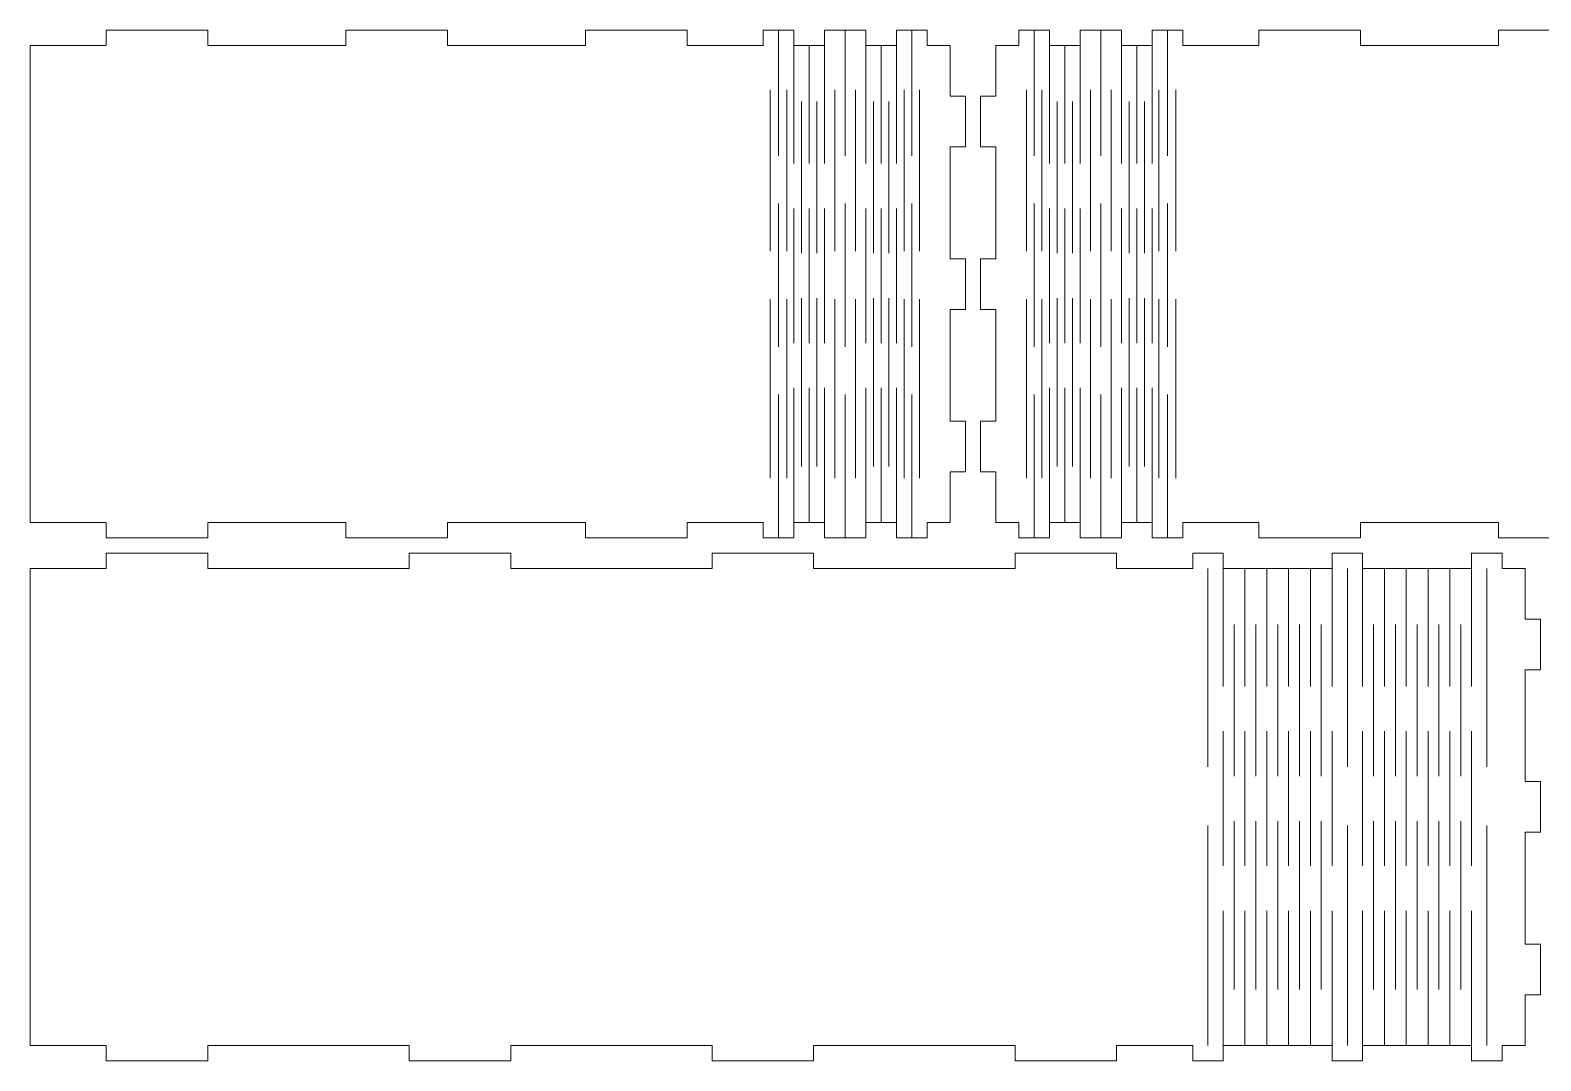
# Model space of a CAD drawing. Header units: millimetres. Extents: x -375 to 375, y -739 to 739.
# Drawn here: x -371.6 to -73.9, y 238.9 to 441.9 of the extents above; entities that cross this region are included whole.
import ezdxf

# ---------------------------------------------------------------- set-up
doc = ezdxf.new("R2010")
doc.units = ezdxf.units.MM
doc.header["$MEASUREMENT"] = 0
doc.layers.add('Camada 1', color=7, linetype='Continuous')

msp = doc.modelspace()

# ---------------------------------------------------------------- linework, layer by layer
at = {"layer": 'Camada 1', "color": 250, "lineweight": 20}
for points, knots in [([(-262.1725, 438.9442), (-262.1725, 438.9442), (-289.4002, 438.9442), (-289.4002, 438.9442), (-289.4002, 438.9442), (-289.4002, 438.9442), (-289.4002, 441.9442), (-289.4002, 441.9442), (-289.4002, 441.9442), (-289.4002, 441.9442), (-309.4001, 441.9442), (-309.4001, 441.9442), (-309.4001, 441.9442), (-309.4001, 441.9442), (-309.4001, 438.9442), (-309.4001, 438.9442), (-309.4001, 438.9442), (-309.4001, 438.9442), (-336.6279, 438.9442), (-336.6279, 438.9442), (-336.6279, 438.9442), (-336.6279, 438.9442), (-336.6279, 441.9442), (-336.6279, 441.9442), (-336.6279, 441.9442), (-336.6279, 441.9442), (-356.6279, 441.9442), (-356.6279, 441.9442), (-356.6279, 441.9442), (-356.6279, 441.9442), (-356.6279, 438.9442), (-356.6279, 438.9442), (-356.6279, 438.9442), (-356.6279, 438.9442), (-371.6278, 438.9442), (-371.6278, 438.9442), (-371.6278, 438.9442), (-371.6278, 438.9442), (-371.6278, 344.9446), (-371.6278, 344.9446), (-371.6278, 344.9446), (-371.6278, 344.9446), (-356.6279, 344.9446), (-356.6279, 344.9446), (-356.6279, 344.9446), (-356.6279, 344.9446), (-356.6279, 341.9446), (-356.6279, 341.9446), (-356.6279, 341.9446), (-356.6279, 341.9446), (-336.6279, 341.9446), (-336.6279, 341.9446), (-336.6279, 341.9446), (-336.6279, 341.9446), (-336.6279, 344.9446), (-336.6279, 344.9446), (-336.6279, 344.9446), (-336.6279, 344.9446), (-309.4001, 344.9446), (-309.4001, 344.9446), (-309.4001, 344.9446), (-309.4001, 344.9446), (-309.4001, 341.9446), (-309.4001, 341.9446), (-309.4001, 341.9446), (-309.4001, 341.9446), (-289.4002, 341.9446), (-289.4002, 341.9446), (-289.4002, 341.9446), (-289.4002, 341.9446), (-289.4002, 344.9446), (-289.4002, 344.9446), (-289.4002, 344.9446), (-289.4002, 344.9446), (-262.1725, 344.9446), (-262.1725, 344.9446), (-262.1725, 344.9446), (-262.1725, 344.9446), (-262.1725, 341.9446), (-262.1725, 341.9446), (-262.1725, 341.9446), (-262.1725, 341.9446), (-242.1726, 341.9446), (-242.1726, 341.9446), (-242.1726, 341.9446), (-242.1726, 341.9446), (-242.1726, 344.9446), (-242.1726, 344.9446), (-242.1726, 344.9446), (-242.1726, 344.9446), (-227.1727, 344.9446), (-227.1727, 344.9446), (-227.1727, 344.9446), (-227.1727, 344.9446), (-227.1727, 341.9446), (-227.1727, 341.9446), (-227.1727, 341.9446), (-227.1727, 341.9446), (-221.1278, 341.9446), (-221.1278, 341.9446), (-221.1278, 341.9446), (-221.1278, 341.9446), (-221.1278, 344.9446), (-221.1278, 344.9446), (-221.1278, 344.9446), (-221.1278, 344.9446), (-215.0829, 344.9446), (-215.0829, 344.9446), (-215.0829, 344.9446), (-215.0829, 344.9446), (-215.0829, 341.9446), (-215.0829, 341.9446), (-215.0829, 341.9446), (-215.0829, 341.9446), (-206.9883, 341.9446), (-206.9883, 341.9446), (-206.9883, 341.9446), (-206.9883, 341.9446), (-206.9883, 344.9446), (-206.9883, 344.9446), (-206.9883, 344.9446), (-206.9883, 344.9446), (-200.9435, 344.9446), (-200.9435, 344.9446), (-200.9435, 344.9446), (-200.9435, 344.9446), (-200.9435, 341.9446), (-200.9435, 341.9446), (-200.9435, 341.9446), (-200.9435, 341.9446), (-194.8986, 341.9446), (-194.8986, 341.9446), (-194.8986, 341.9446), (-194.8986, 341.9446), (-194.8986, 344.9446), (-194.8986, 344.9446), (-194.8986, 344.9446), (-194.8986, 344.9446), (-190.3389, 344.9446), (-190.3389, 344.9446), (-190.3389, 344.9446), (-190.3389, 344.9446), (-190.3389, 354.9445), (-190.3389, 354.9445), (-190.3389, 354.9445), (-190.3389, 354.9445), (-187.3389, 354.9445), (-187.3389, 354.9445), (-187.3389, 354.9445), (-187.3389, 354.9445), (-187.3389, 364.9445), (-187.3389, 364.9445), (-187.3389, 364.9445), (-187.3389, 364.9445), (-190.3389, 364.9445), (-190.3389, 364.9445), (-190.3389, 364.9445), (-190.3389, 364.9445), (-190.3389, 386.9444), (-190.3389, 386.9444), (-190.3389, 386.9444), (-190.3389, 386.9444), (-187.3389, 386.9444), (-187.3389, 386.9444), (-187.3389, 386.9444), (-187.3389, 386.9444), (-187.3389, 396.9444), (-187.3389, 396.9444), (-187.3389, 396.9444), (-187.3389, 396.9444), (-190.3389, 396.9444), (-190.3389, 396.9444), (-190.3389, 396.9444), (-190.3389, 396.9444), (-190.3389, 418.9443), (-190.3389, 418.9443), (-190.3389, 418.9443), (-190.3389, 418.9443), (-187.3389, 418.9443), (-187.3389, 418.9443), (-187.3389, 418.9443), (-187.3389, 418.9443), (-187.3389, 428.9443), (-187.3389, 428.9443), (-187.3389, 428.9443), (-187.3389, 428.9443), (-190.3389, 428.9443), (-190.3389, 428.9443), (-190.3389, 428.9443), (-190.3389, 428.9443), (-190.3389, 438.9442), (-190.3389, 438.9442), (-190.3389, 438.9442), (-190.3389, 438.9442), (-194.8986, 438.9442), (-194.8986, 438.9442), (-194.8986, 438.9442), (-194.8986, 438.9442), (-194.8986, 441.9442), (-194.8986, 441.9442), (-194.8986, 441.9442), (-194.8986, 441.9442), (-200.9435, 441.9442), (-200.9435, 441.9442), (-200.9435, 441.9442), (-200.9435, 441.9442), (-200.9435, 438.9442), (-200.9435, 438.9442), (-200.9435, 438.9442), (-200.9435, 438.9442), (-206.9883, 438.9442), (-206.9883, 438.9442), (-206.9883, 438.9442), (-206.9883, 438.9442), (-206.9883, 441.9442), (-206.9883, 441.9442), (-206.9883, 441.9442), (-206.9883, 441.9442), (-215.0829, 441.9442), (-215.0829, 441.9442), (-215.0829, 441.9442), (-215.0829, 441.9442), (-215.0829, 438.9442), (-215.0829, 438.9442), (-215.0829, 438.9442), (-215.0829, 438.9442), (-221.1278, 438.9442), (-221.1278, 438.9442), (-221.1278, 438.9442), (-221.1278, 438.9442), (-221.1278, 441.9442), (-221.1278, 441.9442), (-221.1278, 441.9442), (-221.1278, 441.9442), (-227.1727, 441.9442), (-227.1727, 441.9442), (-227.1727, 441.9442), (-227.1727, 441.9442), (-227.1727, 438.9442), (-227.1727, 438.9442), (-227.1727, 438.9442), (-227.1727, 438.9442), (-242.1726, 438.9442), (-242.1726, 438.9442), (-242.1726, 438.9442), (-242.1726, 438.9442), (-242.1726, 441.9442), (-242.1726, 441.9442), (-242.1726, 441.9442), (-242.1726, 441.9442), (-262.1725, 441.9442), (-262.1725, 441.9442), (-262.1725, 441.9442), (-262.1725, 441.9442), (-262.1725, 438.9442), (-262.1725, 438.9442)], [0, 0, 0, 0, 0.01538462, 0.01538462, 0.01538462, 0.01538462, 0.03076923, 0.03076923, 0.03076923, 0.03076923, 0.04615385, 0.04615385, 0.04615385, 0.04615385, 0.06153846, 0.06153846, 0.06153846, 0.06153846, 0.07692308, 0.07692308, 0.07692308, 0.07692308, 0.09230769, 0.09230769, 0.09230769, 0.09230769, 0.10769231, 0.10769231, 0.10769231, 0.10769231, 0.12307692, 0.12307692, 0.12307692, 0.12307692, 0.13846154, 0.13846154, 0.13846154, 0.13846154, 0.15384615, 0.15384615, 0.15384615, 0.15384615, 0.16923077, 0.16923077, 0.16923077, 0.16923077, 0.18461538, 0.18461538, 0.18461538, 0.18461538, 0.2, 0.2, 0.2, 0.2, 0.21538462, 0.21538462, 0.21538462, 0.21538462, 0.23076923, 0.23076923, 0.23076923, 0.23076923, 0.24615385, 0.24615385, 0.24615385, 0.24615385, 0.26153846, 0.26153846, 0.26153846, 0.26153846, 0.27692308, 0.27692308, 0.27692308, 0.27692308, 0.29230769, 0.29230769, 0.29230769, 0.29230769, 0.30769231, 0.30769231, 0.30769231, 0.30769231, 0.32307692, 0.32307692, 0.32307692, 0.32307692, 0.33846154, 0.33846154, 0.33846154, 0.33846154, 0.35384615, 0.35384615, 0.35384615, 0.35384615, 0.36923077, 0.36923077, 0.36923077, 0.36923077, 0.38461538, 0.38461538, 0.38461538, 0.38461538, 0.4, 0.4, 0.4, 0.4, 0.41538462, 0.41538462, 0.41538462, 0.41538462, 0.43076923, 0.43076923, 0.43076923, 0.43076923, 0.44615385, 0.44615385, 0.44615385, 0.44615385, 0.46153846, 0.46153846, 0.46153846, 0.46153846, 0.47692308, 0.47692308, 0.47692308, 0.47692308, 0.49230769, 0.49230769, 0.49230769, 0.49230769, 0.50769231, 0.50769231, 0.50769231, 0.50769231, 0.52307692, 0.52307692, 0.52307692, 0.52307692, 0.53846154, 0.53846154, 0.53846154, 0.53846154, 0.55384615, 0.55384615, 0.55384615, 0.55384615, 0.56923077, 0.56923077, 0.56923077, 0.56923077, 0.58461538, 0.58461538, 0.58461538, 0.58461538, 0.6, 0.6, 0.6, 0.6, 0.61538462, 0.61538462, 0.61538462, 0.61538462, 0.63076923, 0.63076923, 0.63076923, 0.63076923, 0.64615385, 0.64615385, 0.64615385, 0.64615385, 0.66153846, 0.66153846, 0.66153846, 0.66153846, 0.67692308, 0.67692308, 0.67692308, 0.67692308, 0.69230769, 0.69230769, 0.69230769, 0.69230769, 0.70769231, 0.70769231, 0.70769231, 0.70769231, 0.72307692, 0.72307692, 0.72307692, 0.72307692, 0.73846154, 0.73846154, 0.73846154, 0.73846154, 0.75384615, 0.75384615, 0.75384615, 0.75384615, 0.76923077, 0.76923077, 0.76923077, 0.76923077, 0.78461538, 0.78461538, 0.78461538, 0.78461538, 0.8, 0.8, 0.8, 0.8, 0.81538462, 0.81538462, 0.81538462, 0.81538462, 0.83076923, 0.83076923, 0.83076923, 0.83076923, 0.84615385, 0.84615385, 0.84615385, 0.84615385, 0.86153846, 0.86153846, 0.86153846, 0.86153846, 0.87692308, 0.87692308, 0.87692308, 0.87692308, 0.89230769, 0.89230769, 0.89230769, 0.89230769, 0.90769231, 0.90769231, 0.90769231, 0.90769231, 0.92307692, 0.92307692, 0.92307692, 0.92307692, 0.93846154, 0.93846154, 0.93846154, 0.93846154, 0.95384615, 0.95384615, 0.95384615, 0.95384615, 0.96923077, 0.96923077, 0.96923077, 0.96923077, 1, 1, 1, 1]), ([(-109.5053, 438.9442), (-109.5053, 438.9442), (-82.2776, 438.9442), (-82.2776, 438.9442), (-82.2776, 438.9442), (-82.2776, 438.9442), (-82.2776, 441.9442), (-82.2776, 441.9442), (-82.2776, 441.9442), (-82.2776, 441.9442), (-62.2777, 441.9442), (-62.2777, 441.9442), (-62.2777, 441.9442), (-62.2777, 441.9442), (-62.2777, 438.9442), (-62.2777, 438.9442), (-62.2777, 438.9442), (-62.2777, 438.9442), (-35.0499, 438.9442), (-35.0499, 438.9442), (-35.0499, 438.9442), (-35.0499, 438.9442), (-35.0499, 441.9442), (-35.0499, 441.9442), (-35.0499, 441.9442), (-35.0499, 441.9442), (-15.0499, 441.9442), (-15.0499, 441.9442), (-15.0499, 441.9442), (-15.0499, 441.9442), (-15.0499, 438.9442), (-15.0499, 438.9442), (-15.0499, 438.9442), (-15.0499, 438.9442), (-0.05, 438.9442), (-0.05, 438.9442), (-0.05, 438.9442), (-0.05, 438.9442), (-0.05, 344.9446), (-0.05, 344.9446), (-0.05, 344.9446), (-0.05, 344.9446), (-15.0499, 344.9446), (-15.0499, 344.9446), (-15.0499, 344.9446), (-15.0499, 344.9446), (-15.0499, 341.9446), (-15.0499, 341.9446), (-15.0499, 341.9446), (-15.0499, 341.9446), (-35.0499, 341.9446), (-35.0499, 341.9446), (-35.0499, 341.9446), (-35.0499, 341.9446), (-35.0499, 344.9446), (-35.0499, 344.9446), (-35.0499, 344.9446), (-35.0499, 344.9446), (-62.2777, 344.9446), (-62.2777, 344.9446), (-62.2777, 344.9446), (-62.2777, 344.9446), (-62.2777, 341.9446), (-62.2777, 341.9446), (-62.2777, 341.9446), (-62.2777, 341.9446), (-82.2776, 341.9446), (-82.2776, 341.9446), (-82.2776, 341.9446), (-82.2776, 341.9446), (-82.2776, 344.9446), (-82.2776, 344.9446), (-82.2776, 344.9446), (-82.2776, 344.9446), (-109.5053, 344.9446), (-109.5053, 344.9446), (-109.5053, 344.9446), (-109.5053, 344.9446), (-109.5053, 341.9446), (-109.5053, 341.9446), (-109.5053, 341.9446), (-109.5053, 341.9446), (-129.5052, 341.9446), (-129.5052, 341.9446), (-129.5052, 341.9446), (-129.5052, 341.9446), (-129.5052, 344.9446), (-129.5052, 344.9446), (-129.5052, 344.9446), (-129.5052, 344.9446), (-144.5051, 344.9446), (-144.5051, 344.9446), (-144.5051, 344.9446), (-144.5051, 344.9446), (-144.5051, 341.9446), (-144.5051, 341.9446), (-144.5051, 341.9446), (-144.5051, 341.9446), (-150.55, 341.9446), (-150.55, 341.9446), (-150.55, 341.9446), (-150.55, 341.9446), (-150.55, 344.9446), (-150.55, 344.9446), (-150.55, 344.9446), (-150.55, 344.9446), (-156.5949, 344.9446), (-156.5949, 344.9446), (-156.5949, 344.9446), (-156.5949, 344.9446), (-156.5949, 341.9446), (-156.5949, 341.9446), (-156.5949, 341.9446), (-156.5949, 341.9446), (-164.6895, 341.9446), (-164.6895, 341.9446), (-164.6895, 341.9446), (-164.6895, 341.9446), (-164.6895, 344.9446), (-164.6895, 344.9446), (-164.6895, 344.9446), (-164.6895, 344.9446), (-170.7343, 344.9446), (-170.7343, 344.9446), (-170.7343, 344.9446), (-170.7343, 344.9446), (-170.7343, 341.9446), (-170.7343, 341.9446), (-170.7343, 341.9446), (-170.7343, 341.9446), (-176.7792, 341.9446), (-176.7792, 341.9446), (-176.7792, 341.9446), (-176.7792, 341.9446), (-176.7792, 344.9446), (-176.7792, 344.9446), (-176.7792, 344.9446), (-176.7792, 344.9446), (-181.3389, 344.9446), (-181.3389, 344.9446), (-181.3389, 344.9446), (-181.3389, 344.9446), (-181.3389, 354.9445), (-181.3389, 354.9445), (-181.3389, 354.9445), (-181.3389, 354.9445), (-184.3389, 354.9445), (-184.3389, 354.9445), (-184.3389, 354.9445), (-184.3389, 354.9445), (-184.3389, 364.9445), (-184.3389, 364.9445), (-184.3389, 364.9445), (-184.3389, 364.9445), (-181.3389, 364.9445), (-181.3389, 364.9445), (-181.3389, 364.9445), (-181.3389, 364.9445), (-181.3389, 386.9444), (-181.3389, 386.9444), (-181.3389, 386.9444), (-181.3389, 386.9444), (-184.3389, 386.9444), (-184.3389, 386.9444), (-184.3389, 386.9444), (-184.3389, 386.9444), (-184.3389, 396.9444), (-184.3389, 396.9444), (-184.3389, 396.9444), (-184.3389, 396.9444), (-181.3389, 396.9444), (-181.3389, 396.9444), (-181.3389, 396.9444), (-181.3389, 396.9444), (-181.3389, 418.9443), (-181.3389, 418.9443), (-181.3389, 418.9443), (-181.3389, 418.9443), (-184.3389, 418.9443), (-184.3389, 418.9443), (-184.3389, 418.9443), (-184.3389, 418.9443), (-184.3389, 428.9443), (-184.3389, 428.9443), (-184.3389, 428.9443), (-184.3389, 428.9443), (-181.3389, 428.9443), (-181.3389, 428.9443), (-181.3389, 428.9443), (-181.3389, 428.9443), (-181.3389, 438.9442), (-181.3389, 438.9442), (-181.3389, 438.9442), (-181.3389, 438.9442), (-176.7792, 438.9442), (-176.7792, 438.9442), (-176.7792, 438.9442), (-176.7792, 438.9442), (-176.7792, 441.9442), (-176.7792, 441.9442), (-176.7792, 441.9442), (-176.7792, 441.9442), (-170.7343, 441.9442), (-170.7343, 441.9442), (-170.7343, 441.9442), (-170.7343, 441.9442), (-170.7343, 438.9442), (-170.7343, 438.9442), (-170.7343, 438.9442), (-170.7343, 438.9442), (-164.6895, 438.9442), (-164.6895, 438.9442), (-164.6895, 438.9442), (-164.6895, 438.9442), (-164.6895, 441.9442), (-164.6895, 441.9442), (-164.6895, 441.9442), (-164.6895, 441.9442), (-156.5949, 441.9442), (-156.5949, 441.9442), (-156.5949, 441.9442), (-156.5949, 441.9442), (-156.5949, 438.9442), (-156.5949, 438.9442), (-156.5949, 438.9442), (-156.5949, 438.9442), (-150.55, 438.9442), (-150.55, 438.9442), (-150.55, 438.9442), (-150.55, 438.9442), (-150.55, 441.9442), (-150.55, 441.9442), (-150.55, 441.9442), (-150.55, 441.9442), (-144.5051, 441.9442), (-144.5051, 441.9442), (-144.5051, 441.9442), (-144.5051, 441.9442), (-144.5051, 438.9442), (-144.5051, 438.9442), (-144.5051, 438.9442), (-144.5051, 438.9442), (-129.5052, 438.9442), (-129.5052, 438.9442), (-129.5052, 438.9442), (-129.5052, 438.9442), (-129.5052, 441.9442), (-129.5052, 441.9442), (-129.5052, 441.9442), (-129.5052, 441.9442), (-109.5053, 441.9442), (-109.5053, 441.9442), (-109.5053, 441.9442), (-109.5053, 441.9442), (-109.5053, 438.9442), (-109.5053, 438.9442)], [0, 0, 0, 0, 0.01538462, 0.01538462, 0.01538462, 0.01538462, 0.03076923, 0.03076923, 0.03076923, 0.03076923, 0.04615385, 0.04615385, 0.04615385, 0.04615385, 0.06153846, 0.06153846, 0.06153846, 0.06153846, 0.07692308, 0.07692308, 0.07692308, 0.07692308, 0.09230769, 0.09230769, 0.09230769, 0.09230769, 0.10769231, 0.10769231, 0.10769231, 0.10769231, 0.12307692, 0.12307692, 0.12307692, 0.12307692, 0.13846154, 0.13846154, 0.13846154, 0.13846154, 0.15384615, 0.15384615, 0.15384615, 0.15384615, 0.16923077, 0.16923077, 0.16923077, 0.16923077, 0.18461538, 0.18461538, 0.18461538, 0.18461538, 0.2, 0.2, 0.2, 0.2, 0.21538462, 0.21538462, 0.21538462, 0.21538462, 0.23076923, 0.23076923, 0.23076923, 0.23076923, 0.24615385, 0.24615385, 0.24615385, 0.24615385, 0.26153846, 0.26153846, 0.26153846, 0.26153846, 0.27692308, 0.27692308, 0.27692308, 0.27692308, 0.29230769, 0.29230769, 0.29230769, 0.29230769, 0.30769231, 0.30769231, 0.30769231, 0.30769231, 0.32307692, 0.32307692, 0.32307692, 0.32307692, 0.33846154, 0.33846154, 0.33846154, 0.33846154, 0.35384615, 0.35384615, 0.35384615, 0.35384615, 0.36923077, 0.36923077, 0.36923077, 0.36923077, 0.38461538, 0.38461538, 0.38461538, 0.38461538, 0.4, 0.4, 0.4, 0.4, 0.41538462, 0.41538462, 0.41538462, 0.41538462, 0.43076923, 0.43076923, 0.43076923, 0.43076923, 0.44615385, 0.44615385, 0.44615385, 0.44615385, 0.46153846, 0.46153846, 0.46153846, 0.46153846, 0.47692308, 0.47692308, 0.47692308, 0.47692308, 0.49230769, 0.49230769, 0.49230769, 0.49230769, 0.50769231, 0.50769231, 0.50769231, 0.50769231, 0.52307692, 0.52307692, 0.52307692, 0.52307692, 0.53846154, 0.53846154, 0.53846154, 0.53846154, 0.55384615, 0.55384615, 0.55384615, 0.55384615, 0.56923077, 0.56923077, 0.56923077, 0.56923077, 0.58461538, 0.58461538, 0.58461538, 0.58461538, 0.6, 0.6, 0.6, 0.6, 0.61538462, 0.61538462, 0.61538462, 0.61538462, 0.63076923, 0.63076923, 0.63076923, 0.63076923, 0.64615385, 0.64615385, 0.64615385, 0.64615385, 0.66153846, 0.66153846, 0.66153846, 0.66153846, 0.67692308, 0.67692308, 0.67692308, 0.67692308, 0.69230769, 0.69230769, 0.69230769, 0.69230769, 0.70769231, 0.70769231, 0.70769231, 0.70769231, 0.72307692, 0.72307692, 0.72307692, 0.72307692, 0.73846154, 0.73846154, 0.73846154, 0.73846154, 0.75384615, 0.75384615, 0.75384615, 0.75384615, 0.76923077, 0.76923077, 0.76923077, 0.76923077, 0.78461538, 0.78461538, 0.78461538, 0.78461538, 0.8, 0.8, 0.8, 0.8, 0.81538462, 0.81538462, 0.81538462, 0.81538462, 0.83076923, 0.83076923, 0.83076923, 0.83076923, 0.84615385, 0.84615385, 0.84615385, 0.84615385, 0.86153846, 0.86153846, 0.86153846, 0.86153846, 0.87692308, 0.87692308, 0.87692308, 0.87692308, 0.89230769, 0.89230769, 0.89230769, 0.89230769, 0.90769231, 0.90769231, 0.90769231, 0.90769231, 0.92307692, 0.92307692, 0.92307692, 0.92307692, 0.93846154, 0.93846154, 0.93846154, 0.93846154, 0.95384615, 0.95384615, 0.95384615, 0.95384615, 0.96923077, 0.96923077, 0.96923077, 0.96923077, 1, 1, 1, 1]), ([(-276.9335, 335.9446), (-276.9335, 335.9446), (-237.2388, 335.9446), (-237.2388, 335.9446), (-237.2388, 335.9446), (-237.2388, 335.9446), (-237.2388, 338.9446), (-237.2388, 338.9446), (-237.2388, 338.9446), (-237.2388, 338.9446), (-217.2389, 338.9446), (-217.2389, 338.9446), (-217.2389, 338.9446), (-217.2389, 338.9446), (-217.2389, 335.9446), (-217.2389, 335.9446), (-217.2389, 335.9446), (-217.2389, 335.9446), (-177.5443, 335.9446), (-177.5443, 335.9446), (-177.5443, 335.9446), (-177.5443, 335.9446), (-177.5443, 338.9446), (-177.5443, 338.9446), (-177.5443, 338.9446), (-177.5443, 338.9446), (-157.5444, 338.9446), (-157.5444, 338.9446), (-157.5444, 338.9446), (-157.5444, 338.9446), (-157.5444, 335.9446), (-157.5444, 335.9446), (-157.5444, 335.9446), (-157.5444, 335.9446), (-142.5444, 335.9446), (-142.5444, 335.9446), (-142.5444, 335.9446), (-142.5444, 335.9446), (-142.5444, 338.9446), (-142.5444, 338.9446), (-142.5444, 338.9446), (-142.5444, 338.9446), (-136.5334, 338.9446), (-136.5334, 338.9446), (-136.5334, 338.9446), (-136.5334, 338.9446), (-136.5334, 335.9446), (-136.5334, 335.9446), (-136.5334, 335.9446), (-136.5334, 335.9446), (-115.0614, 335.9446), (-115.0614, 335.9446), (-115.0614, 335.9446), (-115.0614, 335.9446), (-115.0614, 338.9446), (-115.0614, 338.9446), (-115.0614, 338.9446), (-115.0614, 338.9446), (-109.0504, 338.9446), (-109.0504, 338.9446), (-109.0504, 338.9446), (-109.0504, 338.9446), (-109.0504, 335.9446), (-109.0504, 335.9446), (-109.0504, 335.9446), (-109.0504, 335.9446), (-87.5784, 335.9446), (-87.5784, 335.9446), (-87.5784, 335.9446), (-87.5784, 335.9446), (-87.5784, 338.9446), (-87.5784, 338.9446), (-87.5784, 338.9446), (-87.5784, 338.9446), (-81.5674, 338.9446), (-81.5674, 338.9446), (-81.5674, 338.9446), (-81.5674, 338.9446), (-81.5674, 335.9446), (-81.5674, 335.9446), (-81.5674, 335.9446), (-81.5674, 335.9446), (-77.0078, 335.9446), (-77.0078, 335.9446), (-77.0078, 335.9446), (-77.0078, 335.9446), (-77.0078, 325.9447), (-77.0078, 325.9447), (-77.0078, 325.9447), (-77.0078, 325.9447), (-74.0078, 325.9447), (-74.0078, 325.9447), (-74.0078, 325.9447), (-74.0078, 325.9447), (-74.0078, 315.9447), (-74.0078, 315.9447), (-74.0078, 315.9447), (-74.0078, 315.9447), (-77.0078, 315.9447), (-77.0078, 315.9447), (-77.0078, 315.9447), (-77.0078, 315.9447), (-77.0078, 293.9448), (-77.0078, 293.9448), (-77.0078, 293.9448), (-77.0078, 293.9448), (-74.0078, 293.9448), (-74.0078, 293.9448), (-74.0078, 293.9448), (-74.0078, 293.9448), (-74.0078, 283.9448), (-74.0078, 283.9448), (-74.0078, 283.9448), (-74.0078, 283.9448), (-77.0078, 283.9448), (-77.0078, 283.9448), (-77.0078, 283.9448), (-77.0078, 283.9448), (-77.0078, 261.9449), (-77.0078, 261.9449), (-77.0078, 261.9449), (-77.0078, 261.9449), (-74.0078, 261.9449), (-74.0078, 261.9449), (-74.0078, 261.9449), (-74.0078, 261.9449), (-74.0078, 251.9449), (-74.0078, 251.9449), (-74.0078, 251.9449), (-74.0078, 251.9449), (-77.0078, 251.9449), (-77.0078, 251.9449), (-77.0078, 251.9449), (-77.0078, 251.9449), (-77.0078, 241.945), (-77.0078, 241.945), (-77.0078, 241.945), (-77.0078, 241.945), (-81.5674, 241.945), (-81.5674, 241.945), (-81.5674, 241.945), (-81.5674, 241.945), (-81.5674, 238.945), (-81.5674, 238.945), (-81.5674, 238.945), (-81.5674, 238.945), (-87.5784, 238.945), (-87.5784, 238.945), (-87.5784, 238.945), (-87.5784, 238.945), (-87.5784, 241.945), (-87.5784, 241.945), (-87.5784, 241.945), (-87.5784, 241.945), (-109.0504, 241.945), (-109.0504, 241.945), (-109.0504, 241.945), (-109.0504, 241.945), (-109.0504, 238.945), (-109.0504, 238.945), (-109.0504, 238.945), (-109.0504, 238.945), (-115.0614, 238.945), (-115.0614, 238.945), (-115.0614, 238.945), (-115.0614, 238.945), (-115.0614, 241.945), (-115.0614, 241.945), (-115.0614, 241.945), (-115.0614, 241.945), (-136.5334, 241.945), (-136.5334, 241.945), (-136.5334, 241.945), (-136.5334, 241.945), (-136.5334, 238.945), (-136.5334, 238.945), (-136.5334, 238.945), (-136.5334, 238.945), (-142.5444, 238.945), (-142.5444, 238.945), (-142.5444, 238.945), (-142.5444, 238.945), (-142.5444, 241.945), (-142.5444, 241.945), (-142.5444, 241.945), (-142.5444, 241.945), (-157.5444, 241.945), (-157.5444, 241.945), (-157.5444, 241.945), (-157.5444, 241.945), (-157.5444, 238.945), (-157.5444, 238.945), (-157.5444, 238.945), (-157.5444, 238.945), (-177.5443, 238.945), (-177.5443, 238.945), (-177.5443, 238.945), (-177.5443, 238.945), (-177.5443, 241.945), (-177.5443, 241.945), (-177.5443, 241.945), (-177.5443, 241.945), (-217.2389, 241.945), (-217.2389, 241.945), (-217.2389, 241.945), (-217.2389, 241.945), (-217.2389, 238.945), (-217.2389, 238.945), (-217.2389, 238.945), (-217.2389, 238.945), (-237.2388, 238.945), (-237.2388, 238.945), (-237.2388, 238.945), (-237.2388, 238.945), (-237.2388, 241.945), (-237.2388, 241.945), (-237.2388, 241.945), (-237.2388, 241.945), (-276.9335, 241.945), (-276.9335, 241.945), (-276.9335, 241.945), (-276.9335, 241.945), (-276.9335, 238.945), (-276.9335, 238.945), (-276.9335, 238.945), (-276.9335, 238.945), (-296.9334, 238.945), (-296.9334, 238.945), (-296.9334, 238.945), (-296.9334, 238.945), (-296.9334, 241.945), (-296.9334, 241.945), (-296.9334, 241.945), (-296.9334, 241.945), (-336.628, 241.945), (-336.628, 241.945), (-336.628, 241.945), (-336.628, 241.945), (-336.628, 238.945), (-336.628, 238.945), (-336.628, 238.945), (-336.628, 238.945), (-356.6279, 238.945), (-356.6279, 238.945), (-356.6279, 238.945), (-356.6279, 238.945), (-356.6279, 241.945), (-356.6279, 241.945), (-356.6279, 241.945), (-356.6279, 241.945), (-371.6278, 241.945), (-371.6278, 241.945), (-371.6278, 241.945), (-371.6278, 241.945), (-371.6278, 335.9446), (-371.6278, 335.9446), (-371.6278, 335.9446), (-371.6278, 335.9446), (-356.6279, 335.9446), (-356.6279, 335.9446), (-356.6279, 335.9446), (-356.6279, 335.9446), (-356.6279, 338.9446), (-356.6279, 338.9446), (-356.6279, 338.9446), (-356.6279, 338.9446), (-336.628, 338.9446), (-336.628, 338.9446), (-336.628, 338.9446), (-336.628, 338.9446), (-336.628, 335.9446), (-336.628, 335.9446), (-336.628, 335.9446), (-336.628, 335.9446), (-296.9334, 335.9446), (-296.9334, 335.9446), (-296.9334, 335.9446), (-296.9334, 335.9446), (-296.9334, 338.9446), (-296.9334, 338.9446), (-296.9334, 338.9446), (-296.9334, 338.9446), (-276.9335, 338.9446), (-276.9335, 338.9446), (-276.9335, 338.9446), (-276.9335, 338.9446), (-276.9335, 335.9446), (-276.9335, 335.9446)], [0, 0, 0, 0, 0.01369863, 0.01369863, 0.01369863, 0.01369863, 0.02739726, 0.02739726, 0.02739726, 0.02739726, 0.04109589, 0.04109589, 0.04109589, 0.04109589, 0.05479452, 0.05479452, 0.05479452, 0.05479452, 0.06849315, 0.06849315, 0.06849315, 0.06849315, 0.08219178, 0.08219178, 0.08219178, 0.08219178, 0.09589041, 0.09589041, 0.09589041, 0.09589041, 0.10958904, 0.10958904, 0.10958904, 0.10958904, 0.12328767, 0.12328767, 0.12328767, 0.12328767, 0.1369863, 0.1369863, 0.1369863, 0.1369863, 0.15068493, 0.15068493, 0.15068493, 0.15068493, 0.16438356, 0.16438356, 0.16438356, 0.16438356, 0.17808219, 0.17808219, 0.17808219, 0.17808219, 0.19178082, 0.19178082, 0.19178082, 0.19178082, 0.20547945, 0.20547945, 0.20547945, 0.20547945, 0.21917808, 0.21917808, 0.21917808, 0.21917808, 0.23287671, 0.23287671, 0.23287671, 0.23287671, 0.24657534, 0.24657534, 0.24657534, 0.24657534, 0.26027397, 0.26027397, 0.26027397, 0.26027397, 0.2739726, 0.2739726, 0.2739726, 0.2739726, 0.28767123, 0.28767123, 0.28767123, 0.28767123, 0.30136986, 0.30136986, 0.30136986, 0.30136986, 0.31506849, 0.31506849, 0.31506849, 0.31506849, 0.32876712, 0.32876712, 0.32876712, 0.32876712, 0.34246575, 0.34246575, 0.34246575, 0.34246575, 0.35616438, 0.35616438, 0.35616438, 0.35616438, 0.36986301, 0.36986301, 0.36986301, 0.36986301, 0.38356164, 0.38356164, 0.38356164, 0.38356164, 0.39726027, 0.39726027, 0.39726027, 0.39726027, 0.4109589, 0.4109589, 0.4109589, 0.4109589, 0.42465753, 0.42465753, 0.42465753, 0.42465753, 0.43835616, 0.43835616, 0.43835616, 0.43835616, 0.45205479, 0.45205479, 0.45205479, 0.45205479, 0.46575342, 0.46575342, 0.46575342, 0.46575342, 0.47945205, 0.47945205, 0.47945205, 0.47945205, 0.49315068, 0.49315068, 0.49315068, 0.49315068, 0.50684932, 0.50684932, 0.50684932, 0.50684932, 0.52054795, 0.52054795, 0.52054795, 0.52054795, 0.53424658, 0.53424658, 0.53424658, 0.53424658, 0.54794521, 0.54794521, 0.54794521, 0.54794521, 0.56164384, 0.56164384, 0.56164384, 0.56164384, 0.57534247, 0.57534247, 0.57534247, 0.57534247, 0.5890411, 0.5890411, 0.5890411, 0.5890411, 0.60273973, 0.60273973, 0.60273973, 0.60273973, 0.61643836, 0.61643836, 0.61643836, 0.61643836, 0.63013699, 0.63013699, 0.63013699, 0.63013699, 0.64383562, 0.64383562, 0.64383562, 0.64383562, 0.65753425, 0.65753425, 0.65753425, 0.65753425, 0.67123288, 0.67123288, 0.67123288, 0.67123288, 0.68493151, 0.68493151, 0.68493151, 0.68493151, 0.69863014, 0.69863014, 0.69863014, 0.69863014, 0.71232877, 0.71232877, 0.71232877, 0.71232877, 0.7260274, 0.7260274, 0.7260274, 0.7260274, 0.73972603, 0.73972603, 0.73972603, 0.73972603, 0.75342466, 0.75342466, 0.75342466, 0.75342466, 0.76712329, 0.76712329, 0.76712329, 0.76712329, 0.78082192, 0.78082192, 0.78082192, 0.78082192, 0.79452055, 0.79452055, 0.79452055, 0.79452055, 0.80821918, 0.80821918, 0.80821918, 0.80821918, 0.82191781, 0.82191781, 0.82191781, 0.82191781, 0.83561644, 0.83561644, 0.83561644, 0.83561644, 0.84931507, 0.84931507, 0.84931507, 0.84931507, 0.8630137, 0.8630137, 0.8630137, 0.8630137, 0.87671233, 0.87671233, 0.87671233, 0.87671233, 0.89041096, 0.89041096, 0.89041096, 0.89041096, 0.90410959, 0.90410959, 0.90410959, 0.90410959, 0.91780822, 0.91780822, 0.91780822, 0.91780822, 0.93150685, 0.93150685, 0.93150685, 0.93150685, 0.94520548, 0.94520548, 0.94520548, 0.94520548, 0.95890411, 0.95890411, 0.95890411, 0.95890411, 0.97260274, 0.97260274, 0.97260274, 0.97260274, 1, 1, 1, 1])]:
    msp.add_open_spline(points, degree=3, knots=knots, dxfattribs=at)
for points in [[(-224.1503, 417.209), (-224.1503, 417.209), (-224.1503, 441.9446), (-224.1503, 441.9446)], [(-211.0356, 417.209), (-211.0356, 417.209), (-211.0356, 441.9446), (-211.0356, 441.9446)], [(-197.9211, 417.209), (-197.9211, 417.209), (-197.9211, 441.9446), (-197.9211, 441.9446)], [(-173.7567, 417.209), (-173.7567, 417.209), (-173.7567, 441.9446), (-173.7567, 441.9446)], [(-160.6422, 417.209), (-160.6422, 417.209), (-160.6422, 441.9446), (-160.6422, 441.9446)], [(-147.5275, 417.209), (-147.5275, 417.209), (-147.5275, 441.9446), (-147.5275, 441.9446)], [(-221.1277, 415.6931), (-221.1277, 415.6931), (-221.1277, 438.9446), (-221.1277, 438.9446)], [(-218.1053, 415.6931), (-218.1053, 415.6931), (-218.1053, 438.9446), (-218.1053, 438.9446)], [(-215.0829, 415.6931), (-215.0829, 415.6931), (-215.0829, 438.9446), (-215.0829, 438.9446)], [(-206.9882, 415.6931), (-206.9882, 415.6931), (-206.9882, 438.9446), (-206.9882, 438.9446)], [(-203.9658, 415.6931), (-203.9658, 415.6931), (-203.9658, 438.9446), (-203.9658, 438.9446)], [(-200.9434, 415.6931), (-200.9434, 415.6931), (-200.9434, 438.9446), (-200.9434, 438.9446)], [(-170.7344, 415.6931), (-170.7344, 415.6931), (-170.7344, 438.9446), (-170.7344, 438.9446)], [(-167.712, 415.6931), (-167.712, 415.6931), (-167.712, 438.9446), (-167.712, 438.9446)], [(-164.6896, 415.6931), (-164.6896, 415.6931), (-164.6896, 438.9446), (-164.6896, 438.9446)], [(-156.5949, 415.6931), (-156.5949, 415.6931), (-156.5949, 438.9446), (-156.5949, 438.9446)], [(-153.5725, 415.6931), (-153.5725, 415.6931), (-153.5725, 438.9446), (-153.5725, 438.9446)], [(-150.5501, 415.6931), (-150.5501, 415.6931), (-150.5501, 438.9446), (-150.5501, 438.9446)], [(-225.8063, 398.3928), (-225.8063, 398.3928), (-225.8063, 430.1845), (-225.8063, 430.1845)], [(-222.4943, 398.3928), (-222.4943, 398.3928), (-222.4943, 430.1845), (-222.4943, 430.1845)], [(-213.0571, 398.3928), (-213.0571, 398.3928), (-213.0571, 430.1845), (-213.0571, 430.1845)], [(-209.0142, 398.3928), (-209.0142, 398.3928), (-209.0142, 430.1845), (-209.0142, 430.1845)], [(-199.4314, 398.3928), (-199.4314, 398.3928), (-199.4314, 430.1845), (-199.4314, 430.1845)], [(-196.4109, 398.3928), (-196.4109, 398.3928), (-196.4109, 430.1845), (-196.4109, 430.1845)], [(-175.2669, 398.3928), (-175.2669, 398.3928), (-175.2669, 430.1845), (-175.2669, 430.1845)], [(-172.2464, 398.3928), (-172.2464, 398.3928), (-172.2464, 430.1845), (-172.2464, 430.1845)], [(-162.6636, 398.3928), (-162.6636, 398.3928), (-162.6636, 430.1845), (-162.6636, 430.1845)], [(-158.6207, 398.3928), (-158.6207, 398.3928), (-158.6207, 430.1845), (-158.6207, 430.1845)], [(-149.1835, 398.3928), (-149.1835, 398.3928), (-149.1835, 430.1845), (-149.1835, 430.1845)], [(-145.8715, 398.3928), (-145.8715, 398.3928), (-145.8715, 430.1845), (-145.8715, 430.1845)], [(-219.6165, 398.0059), (-219.6165, 398.0059), (-219.6165, 427.8901), (-219.6165, 427.8901)], [(-216.5942, 398.0059), (-216.5942, 398.0059), (-216.5942, 427.8901), (-216.5942, 427.8901)], [(-205.477, 398.0059), (-205.477, 398.0059), (-205.477, 427.8901), (-205.477, 427.8901)], [(-202.4547, 398.0059), (-202.4547, 398.0059), (-202.4547, 427.8901), (-202.4547, 427.8901)], [(-169.2231, 398.0059), (-169.2231, 398.0059), (-169.2231, 427.8901), (-169.2231, 427.8901)], [(-166.2008, 398.0059), (-166.2008, 398.0059), (-166.2008, 427.8901), (-166.2008, 427.8901)], [(-155.0836, 398.0059), (-155.0836, 398.0059), (-155.0836, 427.8901), (-155.0836, 427.8901)], [(-152.0613, 398.0059), (-152.0613, 398.0059), (-152.0613, 427.8901), (-152.0613, 427.8901)], [(-224.1503, 379.5767), (-224.1503, 379.5767), (-224.1503, 407.8008), (-224.1503, 407.8008)], [(-221.1277, 380.3188), (-221.1277, 380.3188), (-221.1277, 406.8494), (-221.1277, 406.8494)], [(-218.1053, 380.3188), (-218.1053, 380.3188), (-218.1053, 406.8494), (-218.1053, 406.8494)], [(-215.0829, 380.3188), (-215.0829, 380.3188), (-215.0829, 406.8494), (-215.0829, 406.8494)], [(-211.0356, 379.5767), (-211.0356, 379.5767), (-211.0356, 407.8008), (-211.0356, 407.8008)], [(-206.9882, 380.3188), (-206.9882, 380.3188), (-206.9882, 406.8494), (-206.9882, 406.8494)], [(-203.9658, 380.3188), (-203.9658, 380.3188), (-203.9658, 406.8494), (-203.9658, 406.8494)], [(-200.9434, 380.3188), (-200.9434, 380.3188), (-200.9434, 406.8494), (-200.9434, 406.8494)], [(-197.9211, 379.5767), (-197.9211, 379.5767), (-197.9211, 407.8008), (-197.9211, 407.8008)], [(-173.7567, 379.5767), (-173.7567, 379.5767), (-173.7567, 407.8008), (-173.7567, 407.8008)], [(-170.7344, 380.3188), (-170.7344, 380.3188), (-170.7344, 406.8494), (-170.7344, 406.8494)], [(-167.712, 380.3188), (-167.712, 380.3188), (-167.712, 406.8494), (-167.712, 406.8494)], [(-164.6896, 380.3188), (-164.6896, 380.3188), (-164.6896, 406.8494), (-164.6896, 406.8494)], [(-160.6422, 379.5767), (-160.6422, 379.5767), (-160.6422, 407.8008), (-160.6422, 407.8008)], [(-156.5949, 380.3188), (-156.5949, 380.3188), (-156.5949, 406.8494), (-156.5949, 406.8494)], [(-153.5725, 380.3188), (-153.5725, 380.3188), (-153.5725, 406.8494), (-153.5725, 406.8494)], [(-150.5501, 380.3188), (-150.5501, 380.3188), (-150.5501, 406.8494), (-150.5501, 406.8494)], [(-147.5275, 379.5767), (-147.5275, 379.5767), (-147.5275, 407.8008), (-147.5275, 407.8008)], [(-225.8063, 353.7047), (-225.8063, 353.7047), (-225.8063, 388.9849), (-225.8063, 388.9849)], [(-222.4943, 353.7047), (-222.4943, 353.7047), (-222.4943, 388.9849), (-222.4943, 388.9849)], [(-219.6165, 355.9991), (-219.6165, 355.9991), (-219.6165, 389.1625), (-219.6165, 389.1625)], [(-216.5941, 355.9991), (-216.5941, 355.9991), (-216.5941, 389.1625), (-216.5941, 389.1625)], [(-213.0571, 353.7047), (-213.0571, 353.7047), (-213.0571, 388.9849), (-213.0571, 388.9849)], [(-209.0141, 353.7047), (-209.0141, 353.7047), (-209.0141, 388.9849), (-209.0141, 388.9849)], [(-205.477, 355.9991), (-205.477, 355.9991), (-205.477, 389.1625), (-205.477, 389.1625)], [(-202.4546, 355.9991), (-202.4546, 355.9991), (-202.4546, 389.1625), (-202.4546, 389.1625)], [(-199.4314, 353.7047), (-199.4314, 353.7047), (-199.4314, 388.9849), (-199.4314, 388.9849)], [(-196.4108, 353.7047), (-196.4108, 353.7047), (-196.4108, 388.9849), (-196.4108, 388.9849)], [(-175.267, 353.7047), (-175.267, 353.7047), (-175.267, 388.9849), (-175.267, 388.9849)], [(-172.2464, 353.7047), (-172.2464, 353.7047), (-172.2464, 388.9849), (-172.2464, 388.9849)], [(-169.2232, 355.9991), (-169.2232, 355.9991), (-169.2232, 389.1625), (-169.2232, 389.1625)], [(-166.2008, 355.9991), (-166.2008, 355.9991), (-166.2008, 389.1625), (-166.2008, 389.1625)], [(-162.6637, 353.7047), (-162.6637, 353.7047), (-162.6637, 388.9849), (-162.6637, 388.9849)], [(-158.6207, 353.7047), (-158.6207, 353.7047), (-158.6207, 388.9849), (-158.6207, 388.9849)], [(-155.0837, 355.9991), (-155.0837, 355.9991), (-155.0837, 389.1625), (-155.0837, 389.1625)], [(-152.0613, 355.9991), (-152.0613, 355.9991), (-152.0613, 389.1625), (-152.0613, 389.1625)], [(-149.1835, 353.7047), (-149.1835, 353.7047), (-149.1835, 388.9849), (-149.1835, 388.9849)], [(-145.8715, 353.7047), (-145.8715, 353.7047), (-145.8715, 388.9849), (-145.8715, 388.9849)], [(-224.1503, 341.9446), (-224.1503, 341.9446), (-224.1503, 370.1687), (-224.1503, 370.1687)], [(-221.1277, 344.9446), (-221.1277, 344.9446), (-221.1277, 371.4753), (-221.1277, 371.4753)], [(-218.1053, 344.9446), (-218.1053, 344.9446), (-218.1053, 371.4753), (-218.1053, 371.4753)], [(-215.0829, 344.9446), (-215.0829, 344.9446), (-215.0829, 371.4753), (-215.0829, 371.4753)], [(-211.0356, 341.9446), (-211.0356, 341.9446), (-211.0356, 370.1687), (-211.0356, 370.1687)], [(-206.9882, 344.9446), (-206.9882, 344.9446), (-206.9882, 371.4753), (-206.9882, 371.4753)], [(-203.9658, 344.9446), (-203.9658, 344.9446), (-203.9658, 371.4753), (-203.9658, 371.4753)], [(-200.9434, 344.9446), (-200.9434, 344.9446), (-200.9434, 371.4753), (-200.9434, 371.4753)], [(-197.9211, 341.9446), (-197.9211, 341.9446), (-197.9211, 370.1687), (-197.9211, 370.1687)], [(-173.7567, 341.9446), (-173.7567, 341.9446), (-173.7567, 370.1687), (-173.7567, 370.1687)], [(-170.7344, 344.9446), (-170.7344, 344.9446), (-170.7344, 371.4753), (-170.7344, 371.4753)], [(-167.712, 344.9446), (-167.712, 344.9446), (-167.712, 371.4753), (-167.712, 371.4753)], [(-164.6896, 344.9446), (-164.6896, 344.9446), (-164.6896, 371.4753), (-164.6896, 371.4753)], [(-160.6422, 341.9446), (-160.6422, 341.9446), (-160.6422, 370.1687), (-160.6422, 370.1687)], [(-156.5949, 344.9446), (-156.5949, 344.9446), (-156.5949, 371.4753), (-156.5949, 371.4753)], [(-153.5725, 344.9446), (-153.5725, 344.9446), (-153.5725, 371.4753), (-153.5725, 371.4753)], [(-150.5501, 344.9446), (-150.5501, 344.9446), (-150.5501, 371.4753), (-150.5501, 371.4753)], [(-147.5275, 341.9446), (-147.5275, 341.9446), (-147.5275, 370.1687), (-147.5275, 370.1687)], [(-139.5389, 296.8704), (-139.5389, 296.8704), (-139.5389, 335.945), (-139.5389, 335.945)], [(-136.5332, 312.6935), (-136.5332, 312.6935), (-136.5331, 335.945), (-136.5331, 335.945)], [(-132.239, 312.6935), (-132.239, 312.6935), (-132.239, 335.945), (-132.239, 335.945)], [(-127.9448, 312.6935), (-127.9448, 312.6935), (-127.9448, 335.945), (-127.9448, 335.945)], [(-123.6501, 312.6935), (-123.6501, 312.6935), (-123.6501, 335.9451), (-123.6501, 335.9451)], [(-119.3557, 312.6936), (-119.3557, 312.6936), (-119.3557, 335.945), (-119.3557, 335.945)], [(-115.0614, 312.6935), (-115.0614, 312.6935), (-115.0614, 335.945), (-115.0614, 335.945)], [(-112.0559, 296.8704), (-112.0559, 296.8704), (-112.0559, 335.945), (-112.0559, 335.945)], [(-109.0502, 312.6935), (-109.0502, 312.6935), (-109.0501, 335.945), (-109.0501, 335.945)], [(-104.756, 312.6935), (-104.756, 312.6935), (-104.756, 335.945), (-104.756, 335.945)], [(-100.4618, 312.6935), (-100.4618, 312.6935), (-100.4618, 335.945), (-100.4618, 335.945)], [(-96.1671, 312.6935), (-96.1671, 312.6935), (-96.1671, 335.9451), (-96.1671, 335.9451)], [(-91.8727, 312.6936), (-91.8727, 312.6936), (-91.8727, 335.945), (-91.8727, 335.945)], [(-87.5784, 312.6935), (-87.5784, 312.6935), (-87.5784, 335.945), (-87.5784, 335.945)], [(-84.5729, 296.8704), (-84.5729, 296.8704), (-84.5729, 335.945), (-84.5729, 335.945)], [(-134.3861, 295.0063), (-134.3861, 295.0063), (-134.3861, 324.8905), (-134.3861, 324.8905)], [(-130.0918, 295.0063), (-130.0918, 295.0063), (-130.0918, 324.8905), (-130.0918, 324.8905)], [(-125.7974, 295.0063), (-125.7974, 295.0063), (-125.7974, 324.8905), (-125.7974, 324.8905)], [(-121.503, 295.0063), (-121.503, 295.0063), (-121.503, 324.8905), (-121.503, 324.8905)], [(-117.2086, 295.0063), (-117.2086, 295.0063), (-117.2086, 324.8905), (-117.2086, 324.8905)], [(-106.9031, 295.0063), (-106.9031, 295.0063), (-106.9031, 324.8905), (-106.9031, 324.8905)], [(-102.6088, 295.0063), (-102.6088, 295.0063), (-102.6088, 324.8905), (-102.6088, 324.8905)], [(-98.3144, 295.0063), (-98.3144, 295.0063), (-98.3144, 324.8905), (-98.3144, 324.8905)], [(-94.02, 295.0063), (-94.02, 295.0063), (-94.02, 324.8905), (-94.02, 324.8905)], [(-89.7256, 295.0063), (-89.7256, 295.0063), (-89.7256, 324.8905), (-89.7256, 324.8905)], [(-136.5332, 277.3192), (-136.5332, 277.3192), (-136.5332, 303.8498), (-136.5332, 303.8498)], [(-132.239, 277.3192), (-132.239, 277.3192), (-132.239, 303.8498), (-132.239, 303.8498)], [(-127.9448, 277.3192), (-127.9448, 277.3192), (-127.9448, 303.8498), (-127.9448, 303.8498)], [(-123.6501, 277.3192), (-123.6501, 277.3192), (-123.6501, 303.8498), (-123.6501, 303.8498)], [(-119.3557, 277.3192), (-119.3557, 277.3192), (-119.3557, 303.8498), (-119.3557, 303.8498)], [(-115.0614, 277.3191), (-115.0614, 277.3191), (-115.0614, 303.8498), (-115.0614, 303.8498)], [(-109.0502, 277.3192), (-109.0502, 277.3192), (-109.0502, 303.8498), (-109.0502, 303.8498)], [(-104.756, 277.3192), (-104.756, 277.3192), (-104.756, 303.8498), (-104.756, 303.8498)], [(-100.4618, 277.3192), (-100.4618, 277.3192), (-100.4618, 303.8498), (-100.4618, 303.8498)], [(-96.1671, 277.3192), (-96.1671, 277.3192), (-96.1671, 303.8498), (-96.1671, 303.8498)], [(-91.8727, 277.3192), (-91.8727, 277.3192), (-91.8727, 303.8498), (-91.8727, 303.8498)], [(-87.5784, 277.3191), (-87.5784, 277.3191), (-87.5784, 303.8498), (-87.5784, 303.8498)], [(-134.3861, 252.9995), (-134.3861, 252.9995), (-134.3861, 286.1629), (-134.3861, 286.1629)], [(-130.0919, 252.9995), (-130.0919, 252.9995), (-130.0919, 286.1629), (-130.0919, 286.1629)], [(-125.7974, 252.9995), (-125.7974, 252.9995), (-125.7974, 286.1629), (-125.7974, 286.1629)], [(-121.5031, 252.9995), (-121.5031, 252.9995), (-121.503, 286.1629), (-121.503, 286.1629)], [(-117.2086, 252.9995), (-117.2086, 252.9995), (-117.2086, 286.1629), (-117.2086, 286.1629)], [(-106.9031, 252.9995), (-106.9031, 252.9995), (-106.9031, 286.1629), (-106.9031, 286.1629)], [(-102.6089, 252.9995), (-102.6089, 252.9995), (-102.6089, 286.1629), (-102.6089, 286.1629)], [(-98.3144, 252.9995), (-98.3144, 252.9995), (-98.3144, 286.1629), (-98.3144, 286.1629)], [(-94.0201, 252.9995), (-94.0201, 252.9995), (-94.02, 286.1629), (-94.02, 286.1629)], [(-89.7256, 252.9995), (-89.7256, 252.9995), (-89.7256, 286.1629), (-89.7256, 286.1629)], [(-139.5389, 241.945), (-139.5389, 241.945), (-139.5389, 285.3073), (-139.5389, 285.3073)], [(-112.0559, 241.945), (-112.0559, 241.945), (-112.0559, 285.3073), (-112.0559, 285.3073)], [(-84.5729, 241.945), (-84.5729, 241.945), (-84.5729, 285.3073), (-84.5729, 285.3073)], [(-136.5332, 241.945), (-136.5332, 241.945), (-136.5332, 268.4757), (-136.5332, 268.4757)], [(-132.239, 241.945), (-132.239, 241.945), (-132.239, 268.4757), (-132.239, 268.4757)], [(-127.9448, 241.945), (-127.9448, 241.945), (-127.9448, 268.4757), (-127.9448, 268.4757)], [(-123.6501, 241.945), (-123.6501, 241.945), (-123.6501, 268.4757), (-123.6501, 268.4757)], [(-119.3557, 241.945), (-119.3557, 241.945), (-119.3557, 268.4757), (-119.3557, 268.4757)], [(-115.0614, 241.945), (-115.0614, 241.945), (-115.0614, 268.4757), (-115.0614, 268.4757)], [(-109.0502, 241.945), (-109.0502, 241.945), (-109.0502, 268.4757), (-109.0502, 268.4757)], [(-104.756, 241.945), (-104.756, 241.945), (-104.756, 268.4757), (-104.756, 268.4757)], [(-100.4618, 241.945), (-100.4618, 241.945), (-100.4618, 268.4757), (-100.4618, 268.4757)], [(-96.1671, 241.945), (-96.1671, 241.945), (-96.1671, 268.4757), (-96.1671, 268.4757)], [(-91.8727, 241.945), (-91.8727, 241.945), (-91.8727, 268.4757), (-91.8727, 268.4757)], [(-87.5784, 241.945), (-87.5784, 241.945), (-87.5784, 268.4757), (-87.5784, 268.4757)]]:
    msp.add_open_spline(points, degree=3, dxfattribs=at)

doc.saveas('drawing.dxf')
